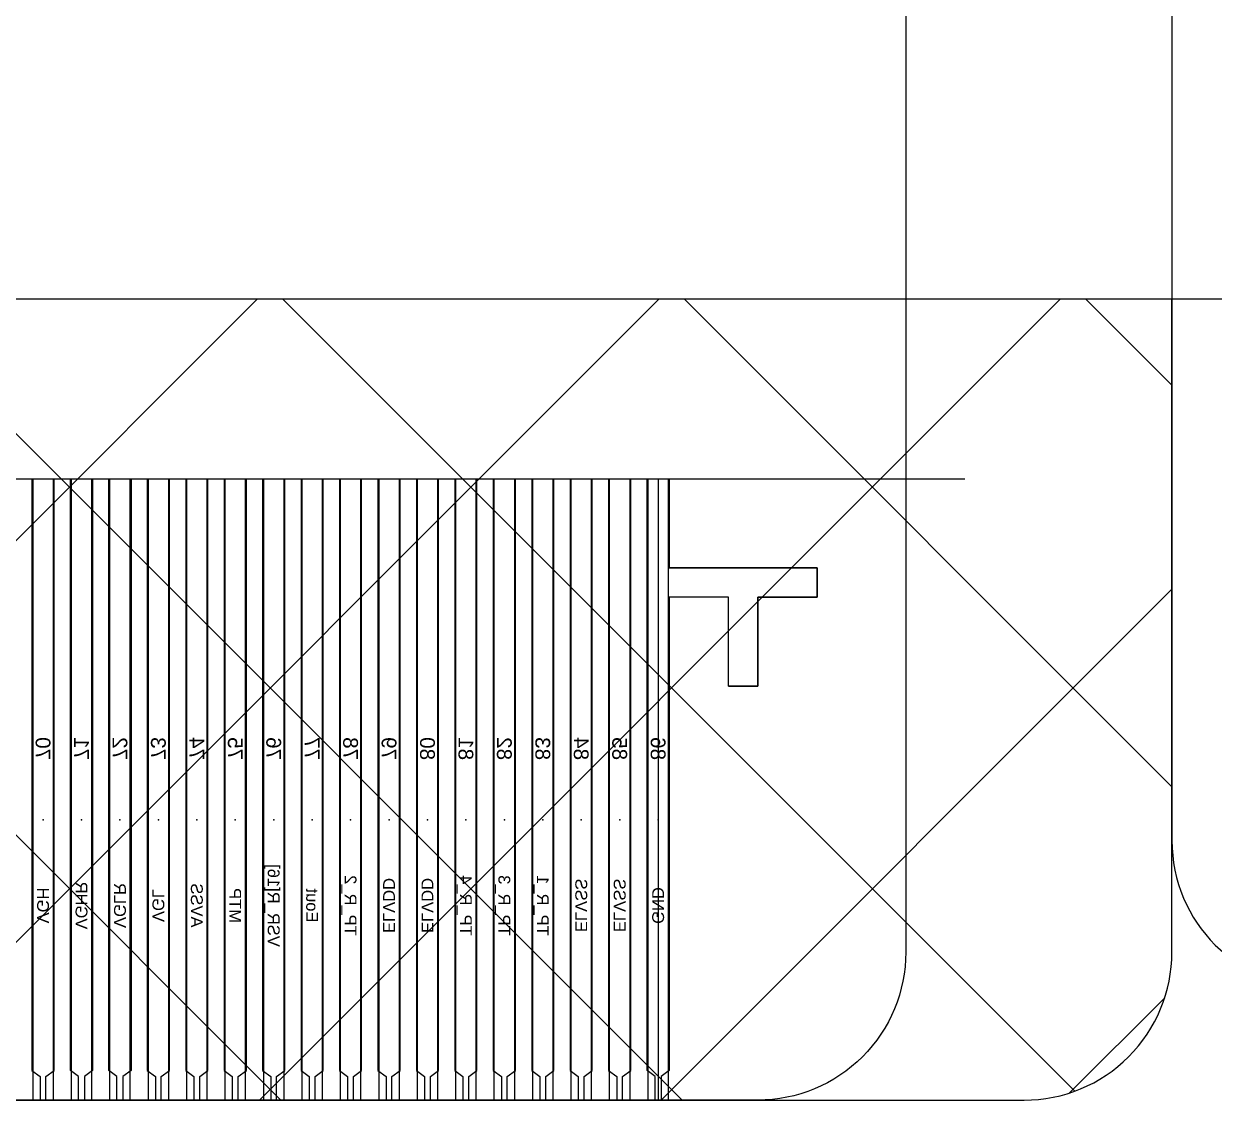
# Model space of a CAD drawing. Header units: millimetres. Extents: x 511 to 867, y 19 to 249.
# Drawn here: x 600.017 to 604.043, y 107.725 to 111.364 of the extents above; entities that cross this region are included whole.
import ezdxf
from ezdxf.enums import TextEntityAlignment as Align

# ---------------------------------------------------------------- set-up
doc = ezdxf.new("R2010")
doc.units = ezdxf.units.MM
for name, color, linetype in [('01 Copper', 3, 'Continuous'), ('03 Solder Resist', 6, 'Continuous'), ('04 Cutline', 4, 'Continuous'), ('09 Center_line', 1, 'Continuous'), ('10 Lead no', 1, 'Continuous'), ('11 Lead name', 2, 'Continuous'), ('DEF_LEADPOINT', 7, 'Continuous'), ('Foam', 190, 'Continuous'), ('标注', 3, 'Continuous')]:
    doc.layers.add(name, color=color, linetype=linetype)
doc.styles.add('MBC_Arial_Font', font='arial.ttf')

# ---------------------------------------------------------------- blocks, each defined once
blk = doc.blocks.new('*U259', base_point=(-5.025, -3.9525))
at = {"color": 1}
blk.add_point((-5.025, -3.9525), dxfattribs=at)
at = {"layer": 'DEF_LEADPOINT', "color": 1, "style": 'MBC_Arial_Font', "flags": 1}
for tag, p in [('LEAD_NO', (-5.025, -3.929)), ('NAME', (-5.025, -3.9492)), ('LOCATION', (-5.025, -3.9727)), ('LEADTYPE', (-5.025, -3.9928)), ('NOTE1', (-5.025, -4.0129)), ('NOTE2', (-5.025, -4.0331))]:
    blk.add_attdef(tag, p, '', height=0.0134, dxfattribs=at)
blk = doc.blocks.new('*U260', base_point=(-4.895, -3.9525))
at = {"color": 1}
blk.add_point((-4.895, -3.9525), dxfattribs=at)
at = {"layer": 'DEF_LEADPOINT', "color": 1, "style": 'MBC_Arial_Font', "flags": 1}
for tag, p in [('LEAD_NO', (-4.895, -3.929)), ('NAME', (-4.895, -3.9492)), ('LOCATION', (-4.895, -3.9727)), ('LEADTYPE', (-4.895, -3.9928)), ('NOTE1', (-4.895, -4.0129)), ('NOTE2', (-4.895, -4.0331))]:
    blk.add_attdef(tag, p, '', height=0.0134, dxfattribs=at)
blk = doc.blocks.new('*U261', base_point=(-4.765, -3.9525))
at = {"color": 1}
blk.add_point((-4.765, -3.9525), dxfattribs=at)
at = {"layer": 'DEF_LEADPOINT', "color": 1, "style": 'MBC_Arial_Font', "flags": 1}
for tag, p in [('LEAD_NO', (-4.765, -3.929)), ('NAME', (-4.765, -3.9492)), ('LOCATION', (-4.765, -3.9727)), ('LEADTYPE', (-4.765, -3.9928)), ('NOTE1', (-4.765, -4.0129)), ('NOTE2', (-4.765, -4.0331))]:
    blk.add_attdef(tag, p, '', height=0.0134, dxfattribs=at)
blk = doc.blocks.new('*U262', base_point=(-4.635, -3.9525))
at = {"color": 1}
blk.add_point((-4.635, -3.9525), dxfattribs=at)
at = {"layer": 'DEF_LEADPOINT', "color": 1, "style": 'MBC_Arial_Font', "flags": 1}
for tag, p in [('LEAD_NO', (-4.635, -3.929)), ('NAME', (-4.635, -3.9492)), ('LOCATION', (-4.635, -3.9727)), ('LEADTYPE', (-4.635, -3.9928)), ('NOTE1', (-4.635, -4.0129)), ('NOTE2', (-4.635, -4.0331))]:
    blk.add_attdef(tag, p, '', height=0.0134, dxfattribs=at)
blk = doc.blocks.new('*U263', base_point=(-4.505, -3.9525))
at = {"color": 1}
blk.add_point((-4.505, -3.9525), dxfattribs=at)
at = {"layer": 'DEF_LEADPOINT', "color": 1, "style": 'MBC_Arial_Font', "flags": 1}
for tag, p in [('LEAD_NO', (-4.505, -3.929)), ('NAME', (-4.505, -3.9492)), ('LOCATION', (-4.505, -3.9727)), ('LEADTYPE', (-4.505, -3.9928)), ('NOTE1', (-4.505, -4.0129)), ('NOTE2', (-4.505, -4.0331))]:
    blk.add_attdef(tag, p, '', height=0.0134, dxfattribs=at)
blk = doc.blocks.new('*U264', base_point=(-4.375, -3.9525))
at = {"color": 1}
blk.add_point((-4.375, -3.9525), dxfattribs=at)
at = {"layer": 'DEF_LEADPOINT', "color": 1, "style": 'MBC_Arial_Font', "flags": 1}
for tag, p in [('LEAD_NO', (-4.375, -3.929)), ('NAME', (-4.375, -3.9492)), ('LOCATION', (-4.375, -3.9727)), ('LEADTYPE', (-4.375, -3.9928)), ('NOTE1', (-4.375, -4.0129)), ('NOTE2', (-4.375, -4.0331))]:
    blk.add_attdef(tag, p, '', height=0.0134, dxfattribs=at)
blk = doc.blocks.new('*U265', base_point=(-4.245, -3.9525))
at = {"color": 1}
blk.add_point((-4.245, -3.9525), dxfattribs=at)
at = {"layer": 'DEF_LEADPOINT', "color": 1, "style": 'MBC_Arial_Font', "flags": 1}
for tag, p in [('LEAD_NO', (-4.245, -3.929)), ('NAME', (-4.245, -3.9492)), ('LOCATION', (-4.245, -3.9727)), ('LEADTYPE', (-4.245, -3.9928)), ('NOTE1', (-4.245, -4.0129)), ('NOTE2', (-4.245, -4.0331))]:
    blk.add_attdef(tag, p, '', height=0.0134, dxfattribs=at)
blk = doc.blocks.new('*U266', base_point=(-4.115, -3.9525))
at = {"color": 1}
blk.add_point((-4.115, -3.9525), dxfattribs=at)
at = {"layer": 'DEF_LEADPOINT', "color": 1, "style": 'MBC_Arial_Font', "flags": 1}
for tag, p in [('LEAD_NO', (-4.115, -3.929)), ('NAME', (-4.115, -3.9492)), ('LOCATION', (-4.115, -3.9727)), ('LEADTYPE', (-4.115, -3.9928)), ('NOTE1', (-4.115, -4.0129)), ('NOTE2', (-4.115, -4.0331))]:
    blk.add_attdef(tag, p, '', height=0.0134, dxfattribs=at)
blk = doc.blocks.new('*U267', base_point=(-3.985, -3.9525))
at = {"color": 1}
blk.add_point((-3.985, -3.9525), dxfattribs=at)
at = {"layer": 'DEF_LEADPOINT', "color": 1, "style": 'MBC_Arial_Font', "flags": 1}
for tag, p in [('LEAD_NO', (-3.985, -3.929)), ('NAME', (-3.985, -3.9492)), ('LOCATION', (-3.985, -3.9727)), ('LEADTYPE', (-3.985, -3.9928)), ('NOTE1', (-3.985, -4.0129)), ('NOTE2', (-3.985, -4.0331))]:
    blk.add_attdef(tag, p, '', height=0.0134, dxfattribs=at)
blk = doc.blocks.new('*U268', base_point=(-3.855, -3.9525))
at = {"color": 1}
blk.add_point((-3.855, -3.9525), dxfattribs=at)
at = {"layer": 'DEF_LEADPOINT', "color": 1, "style": 'MBC_Arial_Font', "flags": 1}
for tag, p in [('LEAD_NO', (-3.855, -3.929)), ('NAME', (-3.855, -3.9492)), ('LOCATION', (-3.855, -3.9727)), ('LEADTYPE', (-3.855, -3.9928)), ('NOTE1', (-3.855, -4.0129)), ('NOTE2', (-3.855, -4.0331))]:
    blk.add_attdef(tag, p, '', height=0.0134, dxfattribs=at)
blk = doc.blocks.new('*U269', base_point=(-3.725, -3.9525))
at = {"color": 1}
blk.add_point((-3.725, -3.9525), dxfattribs=at)
at = {"layer": 'DEF_LEADPOINT', "color": 1, "style": 'MBC_Arial_Font', "flags": 1}
for tag, p in [('LEAD_NO', (-3.725, -3.929)), ('NAME', (-3.725, -3.9492)), ('LOCATION', (-3.725, -3.9727)), ('LEADTYPE', (-3.725, -3.9928)), ('NOTE1', (-3.725, -4.0129)), ('NOTE2', (-3.725, -4.0331))]:
    blk.add_attdef(tag, p, '', height=0.0134, dxfattribs=at)
blk = doc.blocks.new('*U270', base_point=(-3.595, -3.9525))
at = {"color": 1}
blk.add_point((-3.595, -3.9525), dxfattribs=at)
at = {"layer": 'DEF_LEADPOINT', "color": 1, "style": 'MBC_Arial_Font', "flags": 1}
for tag, p in [('LEAD_NO', (-3.595, -3.929)), ('NAME', (-3.595, -3.9492)), ('LOCATION', (-3.595, -3.9727)), ('LEADTYPE', (-3.595, -3.9928)), ('NOTE1', (-3.595, -4.0129)), ('NOTE2', (-3.595, -4.0331))]:
    blk.add_attdef(tag, p, '', height=0.0134, dxfattribs=at)
blk = doc.blocks.new('*U271', base_point=(-3.465, -3.9525))
at = {"color": 1}
blk.add_point((-3.465, -3.9525), dxfattribs=at)
at = {"layer": 'DEF_LEADPOINT', "color": 1, "style": 'MBC_Arial_Font', "flags": 1}
for tag, p in [('LEAD_NO', (-3.465, -3.929)), ('NAME', (-3.465, -3.9492)), ('LOCATION', (-3.465, -3.9727)), ('LEADTYPE', (-3.465, -3.9928)), ('NOTE1', (-3.465, -4.0129)), ('NOTE2', (-3.465, -4.0331))]:
    blk.add_attdef(tag, p, '', height=0.0134, dxfattribs=at)
blk = doc.blocks.new('*U272', base_point=(-3.335, -3.9525))
at = {"color": 1}
blk.add_point((-3.335, -3.9525), dxfattribs=at)
at = {"layer": 'DEF_LEADPOINT', "color": 1, "style": 'MBC_Arial_Font', "flags": 1}
for tag, p in [('LEAD_NO', (-3.335, -3.929)), ('NAME', (-3.335, -3.9492)), ('LOCATION', (-3.335, -3.9727)), ('LEADTYPE', (-3.335, -3.9928)), ('NOTE1', (-3.335, -4.0129)), ('NOTE2', (-3.335, -4.0331))]:
    blk.add_attdef(tag, p, '', height=0.0134, dxfattribs=at)
blk = doc.blocks.new('*U273', base_point=(-3.205, -3.9525))
at = {"color": 1}
blk.add_point((-3.205, -3.9525), dxfattribs=at)
at = {"layer": 'DEF_LEADPOINT', "color": 1, "style": 'MBC_Arial_Font', "flags": 1}
for tag, p in [('LEAD_NO', (-3.205, -3.929)), ('NAME', (-3.205, -3.9492)), ('LOCATION', (-3.205, -3.9727)), ('LEADTYPE', (-3.205, -3.9928)), ('NOTE1', (-3.205, -4.0129)), ('NOTE2', (-3.205, -4.0331))]:
    blk.add_attdef(tag, p, '', height=0.0134, dxfattribs=at)
blk = doc.blocks.new('*U274', base_point=(-3.075, -3.9525))
at = {"color": 1}
blk.add_point((-3.075, -3.9525), dxfattribs=at)
at = {"layer": 'DEF_LEADPOINT', "color": 1, "style": 'MBC_Arial_Font', "flags": 1}
for tag, p in [('LEAD_NO', (-3.075, -3.929)), ('NAME', (-3.075, -3.9492)), ('LOCATION', (-3.075, -3.9727)), ('LEADTYPE', (-3.075, -3.9928)), ('NOTE1', (-3.075, -4.0129)), ('NOTE2', (-3.075, -4.0331))]:
    blk.add_attdef(tag, p, '', height=0.0134, dxfattribs=at)
blk = doc.blocks.new('*U275', base_point=(-2.945, -3.9525))
at = {"color": 1}
blk.add_point((-2.945, -3.9525), dxfattribs=at)
at = {"layer": 'DEF_LEADPOINT', "color": 1, "style": 'MBC_Arial_Font', "flags": 1}
for tag, p in [('LEAD_NO', (-2.945, -3.929)), ('NAME', (-2.945, -3.9492)), ('LOCATION', (-2.945, -3.9727)), ('LEADTYPE', (-2.945, -3.9928)), ('NOTE1', (-2.945, -4.0129)), ('NOTE2', (-2.945, -4.0331))]:
    blk.add_attdef(tag, p, '', height=0.0134, dxfattribs=at)
blk = doc.blocks.new('444444')
at = {"layer": '01 Copper'}
for p, q in [((180.5362, 264.1488), (180.5362, 262.1488)), ((180.6112, 262.1488), (180.6112, 264.1488)), ((180.6662, 262.1488), (180.6662, 264.1488)), ((180.7412, 264.1488), (180.7412, 262.1488)), ((180.7962, 262.1488), (180.7962, 264.1488)), ((180.8712, 264.1488), (180.8712, 262.1488)), ((180.9262, 264.1488), (180.9262, 262.1488)), ((181.0012, 262.1488), (181.0012, 264.1488)), ((181.0562, 264.1488), (181.0562, 262.1488)), ((181.1312, 262.1488), (181.1312, 264.1488)), ((181.1862, 264.1488), (181.1862, 262.1488)), ((181.2612, 262.1488), (181.2612, 264.1488)), ((181.3162, 264.1488), (181.3162, 262.1488)), ((181.3912, 262.1488), (181.3912, 264.1488)), ((181.4462, 264.1488), (181.4462, 262.1488)), ((181.5212, 262.1488), (181.5212, 264.1488)), ((181.5762, 264.1488), (181.5762, 262.1488)), ((181.6512, 262.1488), (181.6512, 264.1488)), ((181.7062, 264.1488), (181.7062, 262.1488)), ((181.9112, 262.1488), (181.9112, 264.1488)), ((182.2262, 264.1488), (182.2262, 262.1488)), ((182.3012, 262.1488), (182.3012, 264.1488)), ((182.3562, 264.1488), (182.3562, 262.1488)), ((182.5612, 262.1488), (182.5612, 264.1488)), ((182.6162, 262.1488), (182.6162, 264.1488)), ((182.6912, 264.1488), (182.6912, 263.8488)), ((182.6912, 263.8488), (183.1912, 263.8488)), ((183.1912, 263.8488), (183.1912, 263.7488)), ((182.8912, 263.7488), (182.6912, 263.7488)), ((182.6912, 263.7488), (182.6912, 262.1488)), ((182.8912, 263.4488), (182.8912, 263.7488)), ((183.1912, 263.7488), (182.9912, 263.7488)), ((182.9912, 263.7488), (182.9912, 263.4488)), ((182.9912, 263.4488), (182.8912, 263.4488)), ((180.5362, 262.1488), (180.5637, 262.1288)), ((180.5837, 262.1288), (180.6112, 262.1488)), ((180.6937, 262.1288), (180.6662, 262.1488)), ((180.7412, 262.1488), (180.7137, 262.1288)), ((180.8237, 262.1288), (180.7962, 262.1488)), ((180.8712, 262.1488), (180.8437, 262.1288)), ((180.9262, 262.1488), (180.9537, 262.1288)), ((180.9737, 262.1288), (181.0012, 262.1488)), ((181.0562, 262.1488), (181.0837, 262.1288)), ((181.1037, 262.1288), (181.1312, 262.1488)), ((181.1862, 262.1488), (181.2137, 262.1288)), ((181.2337, 262.1288), (181.2612, 262.1488)), ((181.3162, 262.1488), (181.3437, 262.1288)), ((181.3637, 262.1288), (181.3912, 262.1488)), ((181.4462, 262.1488), (181.4737, 262.1288)), ((181.4937, 262.1288), (181.5212, 262.1488)), ((181.5762, 262.1488), (181.6037, 262.1288)), ((181.6237, 262.1288), (181.6512, 262.1488)), ((181.7062, 262.1488), (181.7337, 262.1288)), ((181.8837, 262.1288), (181.9112, 262.1488)), ((182.2262, 262.1488), (182.2537, 262.1288)), ((182.2737, 262.1288), (182.3012, 262.1488)), ((182.3562, 262.1488), (182.3837, 262.1288)), ((182.5337, 262.1288), (182.5612, 262.1488)), ((182.6437, 262.1288), (182.6162, 262.1488)), ((182.6912, 262.1488), (182.6637, 262.1288)), ((180.5637, 262.1288), (180.5637, 262.0488)), ((180.5837, 262.0488), (180.5837, 262.1288)), ((180.6937, 262.0488), (180.6937, 262.1288)), ((180.7137, 262.1288), (180.7137, 262.0488)), ((180.8237, 262.0488), (180.8237, 262.1288)), ((180.8437, 262.1288), (180.8437, 262.0488)), ((180.9537, 262.1288), (180.9537, 262.0488)), ((180.9737, 262.0488), (180.9737, 262.1288)), ((181.0837, 262.1288), (181.0837, 262.0488)), ((181.1037, 262.0488), (181.1037, 262.1288)), ((181.2137, 262.1288), (181.2137, 262.0488)), ((181.2337, 262.0488), (181.2337, 262.1288)), ((181.3437, 262.1288), (181.3437, 262.0488)), ((181.3637, 262.0488), (181.3637, 262.1288)), ((181.4737, 262.1288), (181.4737, 262.0488)), ((181.4937, 262.0488), (181.4937, 262.1288)), ((181.6037, 262.1288), (181.6037, 262.0488)), ((181.6237, 262.0488), (181.6237, 262.1288)), ((181.7337, 262.1288), (181.7337, 262.0488)), ((181.8837, 262.0488), (181.8837, 262.1288)), ((182.2537, 262.1288), (182.2537, 262.0488)), ((182.2737, 262.0488), (182.2737, 262.1288)), ((182.3837, 262.1288), (182.3837, 262.0488)), ((182.5337, 262.0488), (182.5337, 262.1288)), ((182.6437, 262.0488), (182.6437, 262.1288)), ((182.6637, 262.1288), (182.6637, 262.0488))]:
    blk.add_line(p, q, dxfattribs=at)
for points in [[(181.7537, 262.0488), (181.7537, 262.1288), (181.7812, 262.1488), (181.7812, 264.1488)], [(181.8362, 264.1488), (181.8362, 262.1488), (181.8637, 262.1288), (181.8637, 262.0488)], [(181.9662, 264.1488), (181.9662, 262.1488), (181.9937, 262.1288), (181.9937, 262.0488)], [(182.0137, 262.0488), (182.0137, 262.1288), (182.0412, 262.1488), (182.0412, 264.1488)], [(182.0962, 264.1488), (182.0962, 262.1488), (182.1237, 262.1288), (182.1237, 262.0488)], [(182.1437, 262.0488), (182.1437, 262.1288), (182.1712, 262.1488), (182.1712, 264.1488)], [(182.4037, 262.0488), (182.4037, 262.1288), (182.4312, 262.1488), (182.4312, 264.1488)], [(182.4862, 264.1488), (182.4862, 262.1488), (182.5137, 262.1288), (182.5137, 262.0488)]]:
    blk.add_lwpolyline(points, dxfattribs=at)
at = {"layer": '03 Solder Resist'}
blk.add_line((183.6912, 264.1488), (170.5662, 264.1488), dxfattribs=at)
at = {"layer": '04 Cutline'}
blk.add_lwpolyline([(185.1038, 272.7846), (183.6101, 272.122, 0.296598), (183.4912, 271.9392), (183.4912, 271.9392), (183.4912, 262.5488, -0.414214), (182.9912, 262.0488), (171.2662, 262.0488, -0.414214), (170.7662, 262.5488), (170.7662, 264.676, -0.207299), (170.9242, 265.0407), (171.6106, 265.6843, 0.207299), (171.7687, 266.0491), (171.7687, 269.1443, -0.34522), (172.1492, 269.6298), (177.7996, 271.0195, 0.34522), (178.1802, 271.505), (178.1802, 271.9392, 0.296598), (178.0612, 272.122), (176.5675, 272.7846, -0.296598)], format="xyb", dxfattribs=at)
at = {"layer": '09 Center_line'}
blk.add_lwpolyline([(182.6537, 264.1488), (182.6537, 262.0488)], dxfattribs=at)
at = {"layer": 'DEF_LEADPOINT', "color": 1, "xscale": -1}
for name, p in [('*U275', (180.5737, 262.9963)), ('*U274', (180.7037, 262.9963)), ('*U273', (180.8337, 262.9963)), ('*U272', (180.9637, 262.9963)), ('*U271', (181.0937, 262.9963)), ('*U270', (181.2237, 262.9963)), ('*U269', (181.3537, 262.9963)), ('*U268', (181.4837, 262.9963)), ('*U267', (181.6137, 262.9963)), ('*U266', (181.7437, 262.9963)), ('*U265', (181.8737, 262.9963)), ('*U264', (182.0037, 262.9963)), ('*U263', (182.1337, 262.9963)), ('*U262', (182.2637, 262.9963)), ('*U261', (182.3937, 262.9963)), ('*U260', (182.5237, 262.9963)), ('*U259', (182.6537, 262.9963))]:
    blk.add_blockref(name, p, dxfattribs=at)
at = {"layer": '10 Lead no', "style": 'MBC_Arial_Font', "text_generation_flag": 2}
for s, p in [('70', (180.5737, 263.2373)), ('71', (180.7037, 263.2373)), ('72', (180.8337, 263.2373)), ('73', (180.9637, 263.2373)), ('74', (181.0937, 263.2373)), ('75', (181.2237, 263.2373)), ('76', (181.3537, 263.2373)), ('77', (181.4837, 263.2373)), ('78', (181.6137, 263.2373)), ('79', (181.7437, 263.2373)), ('80', (181.8737, 263.2373)), ('81', (182.0037, 263.2373)), ('82', (182.1337, 263.2373)), ('83', (182.2637, 263.2373)), ('84', (182.3937, 263.2373)), ('85', (182.5237, 263.2373)), ('86', (182.6537, 263.2373))]:
    blk.add_text(s, height=0.05, rotation=270, dxfattribs=at).set_placement(p, align=Align.MIDDLE_CENTER)
at = {"layer": '11 Lead name', "style": 'MBC_Arial_Font', "text_generation_flag": 2}
for s, p in [('VSR_R[16]', (181.3537, 262.7069)), ('TP_R_2', (181.6137, 262.7069)), ('ELVDD', (181.7437, 262.7069)), ('ELVDD', (181.8737, 262.7069)), ('TP_R_4', (182.0037, 262.7069)), ('TP_R_3', (182.1337, 262.7069)), ('TP_R_1', (182.2637, 262.7069)), ('ELVSS', (182.3937, 262.7069)), ('ELVSS', (182.5237, 262.7069)), ('VGH', (180.5737, 262.7069)), ('VGHR', (180.7037, 262.7069)), ('VGLR', (180.8337, 262.7069)), ('VGL', (180.9637, 262.7069)), ('AVSS', (181.0937, 262.7069)), ('MTP', (181.2237, 262.7069)), ('Eout', (181.4837, 262.7069)), ('GND', (182.6537, 262.7069))]:
    blk.add_text(s, height=0.04, rotation=270, dxfattribs=at).set_placement(p, align=Align.MIDDLE_CENTER)

msp = doc.modelspace()

# ---------------------------------------------------------------- hatches: boundary and pattern name
at = {"layer": 'Foam', "lineweight": 0}
h = msp.add_hatch(dxfattribs=at)
h.set_pattern_fill('_USER', color=256, scale=0.96, angle=45, style=0, double=1, pattern_type=0)
h.set_pattern_definition([(45, (260.7597, -159.0169), (-0.6788225, 0.6788225), []), (135, (260.7597, -159.0169), (-0.6788225, -0.6788225), [])])
edge = h.paths.add_edge_path()
edge.add_line((589.8444, 107.7251), (603.3999, 107.7251))
edge.add_arc((603.3999, 108.2251), 0.5, 270, 360)
edge.add_line((603.8999, 108.2251), (603.8999, 110.4329))
edge.add_line((603.8999, 110.4329), (590.3444, 110.4329))
edge.add_arc((590.3444, 109.9329), 0.5, 90, 180)
edge.add_line((589.8444, 109.9329), (589.8444, 107.7251))

# ---------------------------------------------------------------- linework, layer by layer
at = {"color": 32}
for p, q in [((603.8999, 117.1191), (603.8999, 108.6031)), ((602.8999, 110.4329), (590.3444, 110.4329)), ((611.1484, 110.4329), (590.3444, 110.4329))]:
    msp.add_line(p, q, dxfattribs=at)
at = {"color": 2}
msp.add_line((603.8999, 110.4329), (590.3444, 110.4329), dxfattribs=at)
at = {"color": 3}
msp.add_lwpolyline([(589.8444, 107.7251), (603.3999, 107.7251, 0.414214), (603.8999, 108.2251), (603.8999, 110.4329)], format="xyb", dxfattribs=at)
at = {"color": 2}
msp.add_arc((604.3999, 108.6031), 0.5, 180, 270, dxfattribs=at)
at = {"layer": '标注', "color": 2}
for p, q in [((602.6999, 109.5251), (602.1974, 109.5251)), ((602.6999, 109.4251), (602.6999, 109.5251)), ((602.3999, 109.4251), (602.1999, 109.4251)), ((602.3999, 109.1251), (602.3999, 109.4251)), ((602.4999, 109.1251), (602.4999, 109.4251)), ((602.4999, 109.4251), (602.6999, 109.4251)), ((602.3999, 109.1251), (602.4999, 109.1251))]:
    msp.add_line(p, q, dxfattribs=at)
at = {"layer": '标注', "color": 5}
msp.add_line((602.1999, 109.4251), (602.1974, 109.4251), dxfattribs=at)
at = {"layer": '标注', "color": 2}
for points in [[(600.1174, 109.8251), (600.0474, 109.8251), (600.0474, 107.7251), (600.1174, 107.7251)], [(600.2474, 109.8251), (600.1774, 109.8251), (600.1774, 107.7251), (600.2474, 107.7251)], [(600.3774, 109.8251), (600.3074, 109.8251), (600.3074, 107.7251), (600.3774, 107.7251)], [(600.5074, 109.8251), (600.4374, 109.8251), (600.4374, 107.7251), (600.5074, 107.7251)], [(600.6374, 109.8251), (600.5674, 109.8251), (600.5674, 107.7251), (600.6374, 107.7251)], [(600.7674, 109.8251), (600.6974, 109.8251), (600.6974, 107.7251), (600.7674, 107.7251)], [(600.8974, 109.8251), (600.8274, 109.8251), (600.8274, 107.7251), (600.8974, 107.7251)], [(601.0274, 109.8251), (600.9574, 109.8251), (600.9574, 107.7251), (601.0274, 107.7251)], [(601.1574, 109.8251), (601.0874, 109.8251), (601.0874, 107.7251), (601.1574, 107.7251)], [(601.2874, 109.8251), (601.2174, 109.8251), (601.2174, 107.7251), (601.2874, 107.7251)], [(601.4174, 109.8251), (601.3474, 109.8251), (601.3474, 107.7251), (601.4174, 107.7251)], [(601.5474, 109.8251), (601.4774, 109.8251), (601.4774, 107.7251), (601.5474, 107.7251)], [(601.6774, 109.8251), (601.6074, 109.8251), (601.6074, 107.7251), (601.6774, 107.7251)], [(601.8074, 109.8251), (601.7374, 109.8251), (601.7374, 107.7251), (601.8074, 107.7251)], [(601.9374, 109.8251), (601.8674, 109.8251), (601.8674, 107.7251), (601.9374, 107.7251)], [(602.0674, 109.8251), (601.9974, 109.8251), (601.9974, 107.7251), (602.0674, 107.7251)], [(602.1974, 109.8251), (602.1274, 109.8251), (602.1274, 107.7251), (602.1974, 107.7251)]]:
    msp.add_lwpolyline(points, close=True, dxfattribs=at)

# ---------------------------------------------------------------- block references
at = {"color": 2}
msp.add_blockref('444444', (419.5087, -154.3237), dxfattribs=at)

doc.saveas('drawing.dxf')
